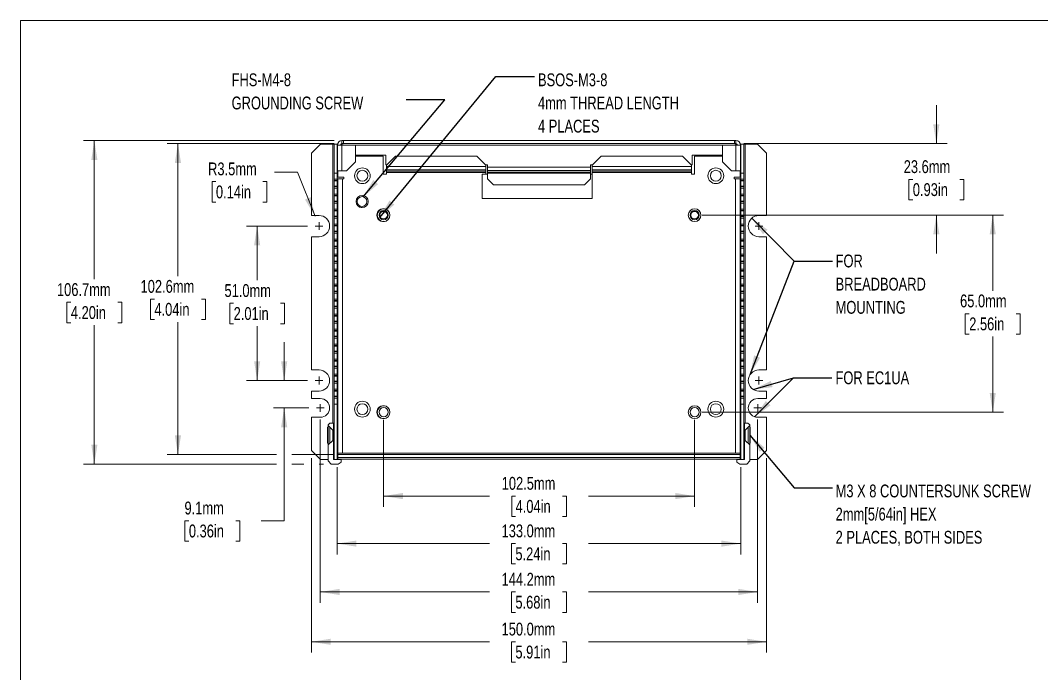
# Model space of a CAD drawing. Header units: millimetres. Extents: x 2 to 278, y 1 to 215.
# Drawn here: x 1.6 to 169.9, y 106.9 to 214.6 of the extents above; entities that cross this region are included whole.
import ezdxf

# ---------------------------------------------------------------- set-up
doc = ezdxf.new("R2010")
doc.units = ezdxf.units.MM
doc.styles.add('SLDTEXTSTYLE0', font='TXT', dxfattribs={"width": 0.75})
doc.dimstyles.new('SLDDIMSTYLE0', dxfattribs={"dimtxt": 2.116667, "dimasz": 3.175, "dimexe": 0, "dimexo": 0.0625, "dimgap": 0.529167, "dimtad": 0, "dimtih": 1, "dimtoh": 1, "dimdec": 1, "dimlfac": 2, "dimrnd": 1e-09, "dimzin": 12, "dimdsep": 46, "dimtxsty": 'SLDTEXTSTYLE0', "dimsah": 1, "dimcen": 0.09, "dimadec": 0, "dimazin": 3, "dimtfac": 1, "dimtdec": 1, "dimtofl": 0, "dimtmove": 0, "dimatfit": 3, "dimfxl": 1, "dimfrac": 2, "dimtolj": 1, "dimtzin": 12, "dimarcsym": 0})
doc.dimstyles.new('SLDDIMSTYLE1', dxfattribs={"dimtxt": 2.116667, "dimasz": 3.175, "dimexe": 0, "dimexo": 0.0625, "dimgap": 0.529167, "dimtad": 0, "dimtih": 1, "dimtoh": 1, "dimdec": 1, "dimlfac": 2, "dimrnd": 1e-09, "dimzin": 4, "dimdsep": 46, "dimtxsty": 'SLDTEXTSTYLE0', "dimsah": 1, "dimcen": 0.09, "dimadec": 0, "dimazin": 1, "dimtfac": 1, "dimtdec": 1, "dimtofl": 0, "dimtmove": 0, "dimatfit": 3, "dimfxl": 1, "dimfrac": 2, "dimtolj": 1, "dimtzin": 12, "dimarcsym": 0})
doc.dimstyles.new('SLDDIMSTYLE3', dxfattribs={"dimtxt": 2.116667, "dimasz": 3.175, "dimexe": 0, "dimexo": 0.0625, "dimgap": 0.529167, "dimtad": 0, "dimtih": 1, "dimtoh": 1, "dimdec": 1, "dimlfac": 2, "dimrnd": 1e-09, "dimzin": 12, "dimdsep": 46, "dimtxsty": 'SLDTEXTSTYLE0', "dimsah": 1, "dimcen": 0.09, "dimadec": 0, "dimazin": 3, "dimtfac": 1, "dimtdec": 1, "dimtmove": 0, "dimatfit": 0, "dimfxl": 1, "dimfrac": 2, "dimtolj": 1, "dimtzin": 12, "dimarcsym": 0})
doc.dimstyles.new('SLDDIMSTYLE4', dxfattribs={"dimtxt": 2.116667, "dimasz": 3.175, "dimexe": 0, "dimexo": 0.0625, "dimgap": 0.529167, "dimtad": 0, "dimtih": 1, "dimtoh": 1, "dimdec": 1, "dimlfac": 2, "dimrnd": 1e-09, "dimzin": 12, "dimdsep": 46, "dimtxsty": 'SLDTEXTSTYLE0', "dimsah": 1, "dimcen": 0, "dimadec": 0, "dimazin": 3, "dimtfac": 1, "dimtdec": 1, "dimtofl": 0, "dimtmove": 0, "dimatfit": 3, "dimfxl": 1, "dimfrac": 2, "dimtolj": 1, "dimtzin": 12, "dimarcsym": 0})
doc.dimstyles.new('SLDDIMSTYLE5', dxfattribs={"dimtxt": 0.18, "dimasz": 3.175, "dimexe": 0, "dimexo": 0.0625, "dimgap": 0, "dimtad": 0, "dimtih": 1, "dimtoh": 1, "dimdec": 0, "dimrnd": 1e-09, "dimzin": 0, "dimdsep": 46, "dimtxsty": 'Standard', "dimsah": 1, "dimcen": 0.09, "dimadec": 0, "dimazin": 0, "dimtfac": 3.175, "dimtdec": 0, "dimtofl": 0, "dimtmove": 0, "dimatfit": 3, "dimfxl": 1, "dimfrac": 2, "dimtolj": 1, "dimtzin": 0, "dimarcsym": 0})

# ---------------------------------------------------------------- blocks, each defined once
blk = doc.blocks.new('_D_8')
at = {"color": 7, "linetype": 'Continuous', "lineweight": 0}
for p, q in [((61.44, 148.75), (61.44, 134.4)), ((112.69, 148.75), (112.69, 134.4)), ((61.44, 136.18), (78.91, 136.18)), ((83.19, 136.18), (82.55, 136.18)), ((82.55, 136.18), (82.55, 132.82)), ((90.95, 136.18), (91.59, 136.18)), ((91.59, 136.18), (91.59, 132.82)), ((112.69, 136.18), (95.22, 136.18)), ((82.55, 132.82), (83.19, 132.82)), ((91.59, 132.82), (90.95, 132.82))]:
    blk.add_line(p, q, dxfattribs=at)
at = {"color": 7, "linetype": 'Continuous', "lineweight": 18}
for points in [[(61.44, 136.18), (64.62, 135.67), (64.62, 136.69)], [(112.69, 136.18), (109.52, 136.69), (109.52, 135.67)]]:
    blk.add_solid(points, dxfattribs=at)
at = {"color": 7, "linetype": 'Continuous', "lineweight": 18, "char_height": 2.117, "attachment_point": 1, "style": 'SLDTEXTSTYLE0'}
for s, insert in [('102.5mm', (80.9, 139.34)), ('4.04in', (83.19, 135.54))]:
    blk.add_mtext(s, dxfattribs=dict(at, insert=insert))
blk = doc.blocks.new('_D_9')
at = {"color": 7, "linetype": 'Continuous', "lineweight": 0}
for p, q in [((113.96, 182.52), (163.61, 182.52)), ((161.84, 182.52), (161.84, 170.06)), ((157.96, 166.27), (157.31, 166.27)), ((157.31, 166.27), (157.31, 162.91)), ((165.71, 166.27), (166.36, 166.27)), ((166.36, 166.27), (166.36, 162.91)), ((157.31, 162.91), (157.96, 162.91)), ((161.84, 150.02), (161.84, 162.48)), ((166.36, 162.91), (165.71, 162.91)), ((113.96, 150.02), (163.61, 150.02))]:
    blk.add_line(p, q, dxfattribs=at)
at = {"color": 7, "linetype": 'Continuous', "lineweight": 18}
for points in [[(161.84, 182.52), (161.33, 179.34), (162.34, 179.34)], [(161.84, 150.02), (162.34, 153.19), (161.33, 153.19)]]:
    blk.add_solid(points, dxfattribs=at)
at = {"color": 7, "linetype": 'Continuous', "lineweight": 18, "char_height": 2.117, "attachment_point": 1, "style": 'SLDTEXTSTYLE0'}
for s, insert in [('65.0mm', (156.45, 169.43)), ('2.56in', (157.96, 165.64))]:
    blk.add_mtext(s, dxfattribs=dict(at, insert=insert))
blk = doc.blocks.new('_D_10')
at = {"color": 7, "linetype": 'Continuous', "lineweight": 0}
for p, q in [((152.54, 194.32), (152.54, 200.67)), ((120.79, 194.32), (154.32, 194.32)), ((148.66, 188.42), (148.02, 188.42)), ((148.02, 188.42), (148.02, 185.06)), ((156.42, 188.42), (157.07, 188.42)), ((157.07, 188.42), (157.07, 185.06)), ((148.02, 185.06), (148.66, 185.06)), ((157.07, 185.06), (156.42, 185.06)), ((113.96, 182.52), (154.32, 182.52)), ((152.54, 182.52), (152.54, 176.17))]:
    blk.add_line(p, q, dxfattribs=at)
at = {"color": 7, "linetype": 'Continuous', "lineweight": 18}
for points in [[(152.54, 194.32), (153.05, 197.49), (152.03, 197.49)], [(152.54, 182.52), (152.03, 179.34), (153.05, 179.34)]]:
    blk.add_solid(points, dxfattribs=at)
at = {"color": 7, "linetype": 'Continuous', "lineweight": 18, "char_height": 2.117, "attachment_point": 1, "style": 'SLDTEXTSTYLE0'}
for s, insert in [('23.6mm', (147.16, 191.58)), ('0.93in', (148.66, 187.79))]:
    blk.add_mtext(s, dxfattribs=dict(at, insert=insert))
blk = doc.blocks.new('_D_11')
at = {"color": 7, "linetype": 'Continuous', "lineweight": 0}
for p, q in [((45.05, 155.24), (45.05, 161.59)), ((48.89, 155.24), (43.27, 155.24)), ((49.09, 150.72), (43.27, 150.72)), ((45.05, 132.12), (45.05, 150.72)), ((29.34, 132.12), (28.7, 132.12)), ((28.7, 132.12), (28.7, 128.75)), ((37.1, 132.12), (37.75, 132.12)), ((37.75, 132.12), (37.75, 128.75)), ((41.24, 132.12), (45.05, 132.12)), ((28.7, 128.75), (29.34, 128.75)), ((37.75, 128.75), (37.1, 128.75))]:
    blk.add_line(p, q, dxfattribs=at)
at = {"color": 7, "linetype": 'Continuous', "lineweight": 18}
for points in [[(45.05, 155.24), (45.56, 158.42), (44.54, 158.42)], [(45.05, 150.72), (44.54, 147.54), (45.56, 147.54)]]:
    blk.add_solid(points, dxfattribs=at)
at = {"color": 7, "linetype": 'Continuous', "lineweight": 18, "char_height": 2.117, "attachment_point": 1, "style": 'SLDTEXTSTYLE0'}
for s, insert in [('9.1mm', (28.62, 135.27)), ('0.36in', (29.34, 131.48))]:
    blk.add_mtext(s, dxfattribs=dict(at, insert=insert))
blk = doc.blocks.new('_D_12')
at = {"color": 7, "linetype": 'Continuous', "lineweight": 0}
for p, q in [((49.54, 142.45), (49.54, 110.37)), ((124.54, 142.45), (124.54, 110.37)), ((49.54, 112.14), (78.89, 112.14)), ((83.16, 112.14), (82.52, 112.14)), ((82.52, 112.14), (82.52, 108.78)), ((90.92, 112.14), (91.57, 112.14)), ((91.57, 112.14), (91.57, 108.78)), ((124.54, 112.14), (95.2, 112.14)), ((82.52, 108.78), (83.16, 108.78)), ((91.57, 108.78), (90.92, 108.78))]:
    blk.add_line(p, q, dxfattribs=at)
at = {"color": 7, "linetype": 'Continuous', "lineweight": 18}
for points in [[(49.54, 112.14), (52.72, 111.64), (52.72, 112.65)], [(124.54, 112.14), (121.37, 112.65), (121.37, 111.64)]]:
    blk.add_solid(points, dxfattribs=at)
at = {"color": 7, "linetype": 'Continuous', "lineweight": 18, "char_height": 2.117, "attachment_point": 1, "style": 'SLDTEXTSTYLE0'}
for s, insert in [('150.0mm', (80.88, 115.3)), ('5.91in', (83.16, 111.51))]:
    blk.add_mtext(s, dxfattribs=dict(at, insert=insert))
blk = doc.blocks.new('_D_13')
at = {"color": 7, "linetype": 'Continuous', "lineweight": 0}
for p, q in [((53.3, 194.82), (11.99, 194.82)), ((13.76, 194.82), (13.76, 171.94)), ((9.89, 168.14), (9.24, 168.14)), ((9.24, 168.14), (9.24, 164.78)), ((17.64, 168.14), (18.29, 168.14)), ((18.29, 168.14), (18.29, 164.78)), ((9.24, 164.78), (9.89, 164.78)), ((13.76, 141.47), (13.76, 164.35)), ((18.29, 164.78), (17.64, 164.78)), ((43.78, 141.47), (11.99, 141.47)), ((48.27, 141.47), (46.32, 141.47)), ((51.52, 141.47), (50.81, 141.47))]:
    blk.add_line(p, q, dxfattribs=at)
at = {"color": 7, "linetype": 'Continuous', "lineweight": 18}
for points in [[(13.76, 194.82), (13.26, 191.64), (14.27, 191.64)], [(13.76, 141.47), (14.27, 144.64), (13.26, 144.64)]]:
    blk.add_solid(points, dxfattribs=at)
at = {"color": 7, "linetype": 'Continuous', "lineweight": 18, "char_height": 2.117, "attachment_point": 1, "style": 'SLDTEXTSTYLE0'}
for s, insert in [('106.7mm', (7.6, 171.3)), ('4.20in', (9.89, 167.51))]:
    blk.add_mtext(s, dxfattribs=dict(at, insert=insert))
blk = doc.blocks.new('_D_14')
at = {"color": 7, "linetype": 'Continuous', "lineweight": 0}
for p, q in [((53.3, 194.32), (25.76, 194.32)), ((27.54, 194.32), (27.54, 172.46)), ((23.66, 168.67), (23.02, 168.67)), ((23.02, 168.67), (23.02, 165.31)), ((31.42, 168.67), (32.07, 168.67)), ((32.07, 168.67), (32.07, 165.31)), ((23.02, 165.31), (23.66, 165.31)), ((32.07, 165.31), (31.42, 165.31)), ((27.54, 143.02), (27.54, 164.88)), ((43.78, 143.02), (25.76, 143.02)), ((53.37, 143.02), (46.32, 143.02))]:
    blk.add_line(p, q, dxfattribs=at)
at = {"color": 7, "linetype": 'Continuous', "lineweight": 18}
for points in [[(27.54, 194.32), (27.03, 191.14), (28.05, 191.14)], [(27.54, 143.02), (28.05, 146.19), (27.03, 146.19)]]:
    blk.add_solid(points, dxfattribs=at)
at = {"color": 7, "linetype": 'Continuous', "lineweight": 18, "char_height": 2.117, "attachment_point": 1, "style": 'SLDTEXTSTYLE0'}
for s, insert in [('102.6mm', (21.38, 171.83)), ('4.04in', (23.66, 168.04))]:
    blk.add_mtext(s, dxfattribs=dict(at, insert=insert))
blk = doc.blocks.new('_D_15')
at = {"color": 7, "linetype": 'Continuous', "lineweight": 0}
for p, q in [((47.24, 189.62), (43.43, 189.62)), ((50.14, 182.34), (47.24, 189.62)), ((33.8, 188.05), (33.16, 188.05)), ((33.16, 188.05), (33.16, 184.69)), ((41.56, 188.05), (42.2, 188.05)), ((42.2, 188.05), (42.2, 184.69)), ((33.16, 184.69), (33.8, 184.69)), ((42.2, 184.69), (41.56, 184.69))]:
    blk.add_line(p, q, dxfattribs=at)
at = {"color": 7, "linetype": 'Continuous', "lineweight": 18}
blk.add_solid([(50.14, 182.34), (49.44, 185.48), (48.49, 185.1)], dxfattribs=at)
at = {"color": 7, "linetype": 'Continuous', "lineweight": 18, "char_height": 2.117, "attachment_point": 1, "style": 'SLDTEXTSTYLE0'}
for s, insert in [('R3.5mm', (32.51, 191.21)), ('0.14in', (33.8, 187.41))]:
    blk.add_mtext(s, dxfattribs=dict(at, insert=insert))
blk = doc.blocks.new('_D_16')
at = {"color": 7, "linetype": 'Continuous', "lineweight": 0}
for p, q in [((48.89, 180.72), (38.82, 180.72)), ((40.6, 180.72), (40.6, 171.77)), ((36.72, 167.98), (36.07, 167.98)), ((36.07, 167.98), (36.07, 164.62)), ((44.47, 167.98), (45.12, 167.98)), ((45.12, 167.98), (45.12, 164.62)), ((36.07, 164.62), (36.72, 164.62)), ((40.6, 155.24), (40.6, 164.19)), ((45.12, 164.62), (44.47, 164.62)), ((48.89, 155.24), (38.82, 155.24))]:
    blk.add_line(p, q, dxfattribs=at)
at = {"color": 7, "linetype": 'Continuous', "lineweight": 18}
for points in [[(40.6, 180.72), (40.09, 177.54), (41.1, 177.54)], [(40.6, 155.24), (41.1, 158.42), (40.09, 158.42)]]:
    blk.add_solid(points, dxfattribs=at)
at = {"color": 7, "linetype": 'Continuous', "lineweight": 18, "char_height": 2.117, "attachment_point": 1, "style": 'SLDTEXTSTYLE0'}
for s, insert in [('51.0mm', (35.21, 171.14)), ('2.01in', (36.72, 167.35))]:
    blk.add_mtext(s, dxfattribs=dict(at, insert=insert))
blk = doc.blocks.new('_D_17')
at = {"color": 7, "linetype": 'Continuous', "lineweight": 0}
for p, q in [((50.99, 148.81), (50.99, 118.59)), ((123.09, 148.81), (123.09, 118.59)), ((50.99, 120.36), (78.89, 120.36)), ((83.16, 120.36), (82.52, 120.36)), ((82.52, 120.36), (82.52, 117)), ((90.92, 120.36), (91.57, 120.36)), ((91.57, 120.36), (91.57, 117)), ((123.09, 120.36), (95.2, 120.36)), ((82.52, 117), (83.16, 117)), ((91.57, 117), (90.92, 117))]:
    blk.add_line(p, q, dxfattribs=at)
at = {"color": 7, "linetype": 'Continuous', "lineweight": 18}
for points in [[(50.99, 120.36), (54.17, 119.86), (54.17, 120.87)], [(123.09, 120.36), (119.92, 120.87), (119.92, 119.86)]]:
    blk.add_solid(points, dxfattribs=at)
at = {"color": 7, "linetype": 'Continuous', "lineweight": 18, "char_height": 2.117, "attachment_point": 1, "style": 'SLDTEXTSTYLE0'}
for s, insert in [('144.2mm', (80.88, 123.52)), ('5.68in', (83.16, 119.73))]:
    blk.add_mtext(s, dxfattribs=dict(at, insert=insert))
blk = doc.blocks.new('_D_18')
at = {"color": 7, "linetype": 'Continuous', "lineweight": 0}
for p, q in [((53.79, 140.95), (53.79, 126.56)), ((120.29, 140.95), (120.29, 126.56)), ((53.79, 128.34), (78.89, 128.34)), ((83.16, 128.34), (82.52, 128.34)), ((82.52, 128.34), (82.52, 124.98)), ((90.92, 128.34), (91.57, 128.34)), ((91.57, 128.34), (91.57, 124.98)), ((120.29, 128.34), (95.2, 128.34)), ((82.52, 124.98), (83.16, 124.98)), ((91.57, 124.98), (90.92, 124.98))]:
    blk.add_line(p, q, dxfattribs=at)
at = {"color": 7, "linetype": 'Continuous', "lineweight": 18}
for points in [[(53.79, 128.34), (56.97, 127.83), (56.97, 128.85)], [(120.29, 128.34), (117.12, 128.85), (117.12, 127.83)]]:
    blk.add_solid(points, dxfattribs=at)
at = {"color": 7, "linetype": 'Continuous', "lineweight": 18, "char_height": 2.117, "attachment_point": 1, "style": 'SLDTEXTSTYLE0'}
for s, insert in [('133.0mm', (80.88, 131.5)), ('5.24in', (83.16, 127.71))]:
    blk.add_mtext(s, dxfattribs=dict(at, insert=insert))
blk = doc.blocks.new('SW_NOTE_0_3')
at = {"color": 0, "linetype": 'Continuous', "lineweight": 0, "char_height": 2.117, "attachment_point": 1, "style": 'SLDTEXTSTYLE0'}
for s, insert in [('FOR', (0.5, 1.08)), ('BREADBOARD', (0.5, -2.74)), ('MOUNTING', (0.5, -6.57))]:
    blk.add_mtext(s, dxfattribs=dict(at, insert=insert))
blk = doc.blocks.new('SW_NOTE_0_4')
at = {"color": 0, "linetype": 'Continuous', "lineweight": 0, "char_height": 2.1167, "attachment_point": 1, "style": 'SLDTEXTSTYLE0'}
for s, insert in [('M3 X 8 COUNTERSUNK SCREW', (0.5, 0.54)), ('2mm[5/64in] HEX', (0.5, -3.28)), ('2 PLACES, BOTH SIDES', (0.5, -7.1))]:
    blk.add_mtext(s, dxfattribs=dict(at, insert=insert))
blk = doc.blocks.new('SW_NOTE_0_5')
at = {"color": 0, "linetype": 'Continuous', "lineweight": 0, "attachment_point": 1, "style": 'SLDTEXTSTYLE0'}
for s, insert, char_height in [('FHS-M4-8', (-28.77, 4.36), 2.117), ('GROUNDING SCREW', (-28.77, 0.53), 2.1167)]:
    blk.add_mtext(s, dxfattribs=dict(at, insert=insert, char_height=char_height))
blk = doc.blocks.new('SW_NOTE_0_6')
at = {"color": 0, "linetype": 'Continuous', "lineweight": 0, "attachment_point": 1, "style": 'SLDTEXTSTYLE0'}
for s, insert, char_height in [('BSOS-M3-8', (0.6, 0.53), 2.117), ('4mm THREAD LENGTH', (0.6, -3.29), 2.1167), ('4 PLACES', (0.6, -7.11), 2.117)]:
    blk.add_mtext(s, dxfattribs=dict(at, insert=insert, char_height=char_height))
blk = doc.blocks.new('SW_CENTERMARKSYMBOL_0')
at = {"color": 0, "linetype": 'Continuous', "lineweight": 18}
for q in [(-0.635, 0), (0, 0.635), (0, -0.635), (0.635, 0)]:
    blk.add_line((0, 0), q, dxfattribs=at)
blk = doc.blocks.new('SW_CENTERMARKSYMBOL_1')
at = {"color": 0, "linetype": 'Continuous', "lineweight": 18}
for q in [(-0.635, 0), (0, 0.635), (0, -0.635), (0.635, 0)]:
    blk.add_line((0, 0), q, dxfattribs=at)
blk = doc.blocks.new('SW_CENTERMARKSYMBOL_2')
at = {"color": 0, "linetype": 'Continuous', "lineweight": 18}
for q in [(-0.635, 0), (0, 0.635), (0, -0.635), (0.635, 0)]:
    blk.add_line((0, 0), q, dxfattribs=at)
blk = doc.blocks.new('SW_CENTERMARKSYMBOL_3')
at = {"color": 0, "linetype": 'Continuous', "lineweight": 18}
for q in [(-0.635, 0), (0, 0.635), (0, -0.635), (0.635, 0)]:
    blk.add_line((0, 0), q, dxfattribs=at)
blk = doc.blocks.new('SW_CENTERMARKSYMBOL_4')
at = {"color": 0, "linetype": 'Continuous', "lineweight": 18}
for q in [(-0.635, 0), (0, 0.635), (0, -0.635), (0.635, 0)]:
    blk.add_line((0, 0), q, dxfattribs=at)
blk = doc.blocks.new('SW_CENTERMARKSYMBOL_5')
at = {"color": 0, "linetype": 'Continuous', "lineweight": 18}
for q in [(-0.635, 0), (0, 0.635), (0, -0.635), (0.635, 0)]:
    blk.add_line((0, 0), q, dxfattribs=at)

msp = doc.modelspace()

# ---------------------------------------------------------------- linework, layer by layer
at = {"color": 7, "linetype": 'Continuous', "lineweight": 18}
for p, q in [((1.579, 214.645), (277.989, 214.645)), ((1.579, 214.645), (1.579, 0.903)), ((51.043, 194.22), (49.543, 192.72)), ((51.043, 194.22), (53.043, 194.22)), ((53.293, 194.22), (53.043, 194.22)), ((53.793, 194.22), (53.293, 194.22)), ((53.293, 188.156), (53.293, 194.22)), ((53.793, 188.156), (53.793, 194.22)), ((53.818, 194.07), (53.818, 189.82)), ((54.318, 194.07), (53.818, 194.07)), ((54.568, 194.07), (54.318, 194.07)), ((54.568, 194.82), (119.518, 194.82)), ((54.568, 194.32), (54.568, 194.82)), ((54.568, 194.32), (119.518, 194.32)), ((54.568, 194.07), (54.568, 189.82)), ((54.568, 194.07), (56.818, 194.07)), ((54.818, 194.32), (54.818, 194.82)), ((56.818, 194.07), (56.818, 191.32)), ((56.818, 194.07), (117.268, 194.07)), ((117.268, 194.07), (119.518, 194.07)), ((117.268, 191.32), (117.268, 194.07)), ((119.268, 194.32), (119.268, 194.82)), ((119.518, 194.32), (119.518, 194.82)), ((119.768, 194.07), (119.518, 194.07)), ((119.518, 189.82), (119.518, 194.07)), ((120.268, 194.07), (119.768, 194.07)), ((120.268, 189.82), (120.268, 194.07)), ((120.293, 188.156), (120.293, 194.22)), ((120.793, 194.22), (120.293, 194.22)), ((120.793, 188.156), (120.793, 194.22)), ((121.043, 194.22), (120.793, 194.22)), ((121.043, 194.22), (123.043, 194.22)), ((124.543, 192.72), (123.043, 194.22)), ((49.543, 182.47), (49.543, 192.72)), ((61.818, 192.42), (56.818, 192.42)), ((61.393, 192.27), (56.818, 192.27)), ((61.393, 192.27), (61.393, 189.27)), ((61.818, 190.82), (61.818, 192.42)), ((63.393, 192.27), (61.893, 190.77)), ((76.793, 192.27), (63.393, 192.27)), ((78.293, 190.77), (76.793, 192.27)), ((97.293, 192.27), (95.793, 190.77)), ((110.693, 192.27), (97.293, 192.27)), ((112.193, 190.77), (110.693, 192.27)), ((117.268, 192.42), (112.268, 192.42)), ((112.268, 192.42), (112.268, 190.82)), ((112.693, 189.27), (112.693, 192.27)), ((117.268, 192.27), (112.693, 192.27)), ((124.543, 192.72), (124.543, 182.47)), ((56.818, 191.32), (55.318, 189.82)), ((61.943, 190.82), (61.818, 190.82)), ((61.893, 190.538), (61.893, 190.77)), ((61.893, 190.538), (78.293, 190.538)), ((61.893, 190.538), (61.893, 190.007)), ((78.543, 190.82), (78.243, 190.82)), ((78.293, 190.77), (78.293, 190.538)), ((78.293, 190.007), (78.293, 190.538)), ((78.543, 190.423), (78.543, 190.82)), ((78.543, 190.247), (78.543, 190.423)), ((78.543, 190.423), (95.543, 190.423)), ((78.543, 189.99), (78.543, 190.247)), ((95.843, 190.82), (95.543, 190.82)), ((95.543, 190.82), (95.543, 190.423)), ((95.543, 190.423), (95.543, 190.247)), ((95.543, 190.247), (95.543, 189.99)), ((95.793, 190.538), (95.793, 190.77)), ((95.793, 190.538), (112.193, 190.538)), ((95.793, 190.538), (95.793, 190.007)), ((112.268, 190.82), (112.143, 190.82)), ((112.193, 190.77), (112.193, 190.538)), ((112.193, 190.007), (112.193, 190.538)), ((118.768, 189.82), (117.268, 191.32)), ((53.793, 189.47), (53.293, 189.47)), ((53.818, 189.82), (54.568, 189.82)), ((53.893, 189.82), (53.893, 188.77)), ((53.893, 188.77), (54.893, 188.77)), ((54.393, 188.52), (53.893, 188.52)), ((53.893, 188.52), (53.893, 143.27)), ((54.643, 188.52), (54.393, 188.52)), ((55.318, 189.82), (54.568, 189.82)), ((54.643, 188.52), (54.893, 188.52)), ((54.643, 143.27), (54.643, 188.52)), ((54.893, 188.52), (54.893, 188.77)), ((61.393, 189.27), (61.893, 189.27)), ((61.893, 190.007), (78.293, 190.007)), ((61.893, 189.75), (61.893, 190.007)), ((61.893, 189.75), (78.293, 189.75)), ((61.893, 189.75), (61.893, 189.574)), ((61.893, 189.27), (61.893, 189.574)), ((61.893, 189.574), (78.293, 189.574)), ((78.293, 189.27), (77.693, 189.27)), ((77.693, 189.27), (77.693, 185.27)), ((78.293, 190.007), (78.293, 189.75)), ((78.293, 189.574), (78.293, 189.75)), ((78.293, 189.574), (78.293, 189.27)), ((78.543, 189.27), (78.293, 189.27)), ((78.543, 189.636), (78.543, 189.99)), ((78.543, 189.893), (95.543, 189.893)), ((78.543, 189.636), (95.543, 189.636)), ((78.543, 189.459), (78.543, 189.636)), ((78.543, 189.459), (95.543, 189.459)), ((78.543, 188.505), (78.543, 189.459)), ((79.543, 187.505), (78.543, 188.505)), ((95.543, 188.505), (94.543, 187.505)), ((95.543, 189.99), (95.543, 189.636)), ((95.543, 189.636), (95.543, 189.459)), ((95.543, 189.459), (95.543, 188.505)), ((95.793, 189.27), (95.543, 189.27)), ((95.793, 190.007), (112.193, 190.007)), ((95.793, 189.75), (95.793, 190.007)), ((95.793, 189.75), (112.193, 189.75)), ((95.793, 189.75), (95.793, 189.574)), ((95.793, 185.27), (95.793, 189.574)), ((95.793, 189.574), (112.193, 189.574)), ((112.193, 190.007), (112.193, 189.75)), ((112.193, 189.574), (112.193, 189.75)), ((112.193, 189.574), (112.193, 189.27)), ((112.193, 189.27), (112.693, 189.27)), ((119.518, 189.82), (118.768, 189.82)), ((119.193, 188.77), (120.193, 188.77)), ((119.193, 188.77), (119.193, 188.52)), ((119.193, 188.52), (119.443, 188.52)), ((119.693, 188.52), (119.443, 188.52)), ((119.443, 188.52), (119.443, 143.27)), ((119.518, 189.82), (120.268, 189.82)), ((119.693, 188.52), (120.193, 188.52)), ((120.193, 189.82), (120.193, 188.77)), ((120.193, 188.52), (120.193, 143.27)), ((120.793, 189.47), (120.293, 189.47)), ((53.293, 188.47), (53.793, 188.47)), ((53.793, 188.232), (53.293, 188.232)), ((53.293, 188.156), (53.293, 187.308)), ((53.793, 188.156), (53.293, 188.156)), ((53.293, 185.682), (53.293, 187.308)), ((53.293, 187.308), (53.793, 187.308)), ((53.293, 187.232), (53.793, 187.232)), ((53.793, 186.995), (53.293, 186.995)), ((53.793, 187.308), (53.793, 188.156)), ((53.793, 185.682), (53.793, 187.308)), ((94.543, 187.505), (79.543, 187.505)), ((120.293, 188.47), (120.793, 188.47)), ((120.793, 188.232), (120.293, 188.232)), ((120.293, 187.308), (120.293, 188.156)), ((120.793, 188.156), (120.293, 188.156)), ((120.293, 185.682), (120.293, 187.308)), ((120.293, 187.308), (120.793, 187.308)), ((120.293, 187.232), (120.793, 187.232)), ((120.793, 186.995), (120.293, 186.995)), ((120.793, 187.308), (120.793, 188.156)), ((120.793, 185.682), (120.793, 187.308)), ((53.293, 185.995), (53.793, 185.995)), ((53.793, 185.758), (53.293, 185.758)), ((53.293, 185.682), (53.293, 184.834)), ((53.793, 185.682), (53.293, 185.682)), ((53.793, 184.834), (53.793, 185.682)), ((77.693, 185.27), (95.793, 185.27)), ((120.293, 185.995), (120.793, 185.995)), ((120.793, 185.758), (120.293, 185.758)), ((120.293, 184.834), (120.293, 185.682)), ((120.793, 185.682), (120.293, 185.682)), ((120.793, 184.834), (120.793, 185.682)), ((53.293, 183.207), (53.293, 184.834)), ((53.293, 184.834), (53.793, 184.834)), ((53.293, 184.758), (53.793, 184.758)), ((53.793, 184.52), (53.293, 184.52)), ((53.293, 183.52), (53.793, 183.52)), ((53.793, 183.207), (53.793, 184.834)), ((120.293, 183.207), (120.293, 184.834)), ((120.293, 184.834), (120.793, 184.834)), ((120.293, 184.758), (120.793, 184.758)), ((120.793, 184.52), (120.293, 184.52)), ((120.293, 183.52), (120.793, 183.52)), ((120.793, 183.207), (120.793, 184.834)), ((50.793, 182.47), (49.543, 182.47)), ((53.793, 183.283), (53.293, 183.283)), ((53.293, 183.207), (53.293, 182.359)), ((53.793, 183.207), (53.293, 183.207)), ((53.293, 180.732), (53.293, 182.359)), ((53.293, 182.359), (53.793, 182.359)), ((53.293, 182.283), (53.793, 182.283)), ((53.793, 182.045), (53.293, 182.045)), ((53.793, 182.359), (53.793, 183.207)), ((53.793, 180.732), (53.793, 182.359)), ((120.793, 183.283), (120.293, 183.283)), ((120.293, 182.359), (120.293, 183.207)), ((120.793, 183.207), (120.293, 183.207)), ((120.293, 180.732), (120.293, 182.359)), ((120.293, 182.359), (120.793, 182.359)), ((120.293, 182.283), (120.793, 182.283)), ((120.793, 182.045), (120.293, 182.045)), ((120.793, 182.359), (120.793, 183.207)), ((120.793, 180.732), (120.793, 182.359)), ((123.293, 182.47), (124.543, 182.47)), ((53.293, 181.045), (53.793, 181.045)), ((53.793, 180.808), (53.293, 180.808)), ((53.293, 180.732), (53.293, 179.884)), ((53.793, 180.732), (53.293, 180.732)), ((53.793, 179.884), (53.793, 180.732)), ((120.293, 181.045), (120.793, 181.045)), ((120.793, 180.808), (120.293, 180.808)), ((120.293, 179.884), (120.293, 180.732)), ((120.793, 180.732), (120.293, 180.732)), ((120.793, 179.884), (120.793, 180.732)), ((49.543, 156.995), (49.543, 178.97)), ((49.543, 178.97), (50.793, 178.97)), ((53.293, 178.257), (53.293, 179.884)), ((53.293, 179.884), (53.793, 179.884)), ((53.293, 179.808), (53.793, 179.808)), ((53.793, 179.57), (53.293, 179.57)), ((53.293, 178.57), (53.793, 178.57)), ((53.793, 178.257), (53.793, 179.884)), ((120.293, 178.257), (120.293, 179.884)), ((120.293, 179.884), (120.793, 179.884)), ((120.293, 179.808), (120.793, 179.808)), ((120.793, 179.57), (120.293, 179.57)), ((120.293, 178.57), (120.793, 178.57)), ((120.793, 178.257), (120.793, 179.884)), ((124.543, 178.97), (123.293, 178.97)), ((124.543, 178.97), (124.543, 156.995)), ((53.793, 178.333), (53.293, 178.333)), ((53.293, 178.257), (53.293, 177.409)), ((53.793, 178.257), (53.293, 178.257)), ((53.293, 175.782), (53.293, 177.409)), ((53.293, 177.409), (53.793, 177.409)), ((53.293, 177.333), (53.793, 177.333)), ((53.793, 177.096), (53.293, 177.096)), ((53.793, 177.409), (53.793, 178.257)), ((53.793, 175.782), (53.793, 177.409)), ((120.793, 178.333), (120.293, 178.333)), ((120.293, 177.409), (120.293, 178.257)), ((120.793, 178.257), (120.293, 178.257)), ((120.293, 175.782), (120.293, 177.409)), ((120.293, 177.409), (120.793, 177.409)), ((120.293, 177.333), (120.793, 177.333)), ((120.793, 177.096), (120.293, 177.096)), ((120.793, 177.409), (120.793, 178.257)), ((120.793, 175.782), (120.793, 177.409)), ((53.293, 176.096), (53.793, 176.096)), ((53.793, 175.858), (53.293, 175.858)), ((53.293, 175.782), (53.293, 174.934)), ((53.793, 175.782), (53.293, 175.782)), ((53.793, 174.934), (53.793, 175.782)), ((120.293, 176.096), (120.793, 176.096)), ((120.793, 175.858), (120.293, 175.858)), ((120.293, 174.934), (120.293, 175.782)), ((120.793, 175.782), (120.293, 175.782)), ((120.793, 174.934), (120.793, 175.782)), ((53.293, 173.307), (53.293, 174.934)), ((53.293, 174.934), (53.793, 174.934)), ((53.293, 174.858), (53.793, 174.858)), ((53.793, 174.621), (53.293, 174.621)), ((53.293, 173.621), (53.793, 173.621)), ((53.793, 173.383), (53.293, 173.383)), ((53.793, 173.307), (53.793, 174.934)), ((120.293, 173.307), (120.293, 174.934)), ((120.293, 174.934), (120.793, 174.934)), ((120.293, 174.858), (120.793, 174.858)), ((120.793, 174.621), (120.293, 174.621)), ((120.293, 173.621), (120.793, 173.621)), ((120.793, 173.383), (120.293, 173.383)), ((120.793, 173.307), (120.793, 174.934)), ((53.293, 173.307), (53.293, 172.459)), ((53.793, 173.307), (53.293, 173.307)), ((53.293, 170.832), (53.293, 172.459)), ((53.293, 172.459), (53.793, 172.459)), ((53.293, 172.383), (53.793, 172.383)), ((53.793, 172.146), (53.293, 172.146)), ((53.793, 172.459), (53.793, 173.307)), ((53.793, 170.832), (53.793, 172.459)), ((120.293, 172.459), (120.293, 173.307)), ((120.793, 173.307), (120.293, 173.307)), ((120.293, 170.832), (120.293, 172.459)), ((120.293, 172.459), (120.793, 172.459)), ((120.293, 172.383), (120.793, 172.383)), ((120.793, 172.146), (120.293, 172.146)), ((120.793, 172.459), (120.793, 173.307)), ((120.793, 170.832), (120.793, 172.459)), ((53.293, 171.146), (53.793, 171.146)), ((53.793, 170.908), (53.293, 170.908)), ((53.293, 170.832), (53.293, 169.984)), ((53.793, 170.832), (53.293, 170.832)), ((53.793, 169.984), (53.793, 170.832)), ((120.293, 171.146), (120.793, 171.146)), ((120.793, 170.908), (120.293, 170.908)), ((120.293, 169.984), (120.293, 170.832)), ((120.793, 170.832), (120.293, 170.832)), ((120.793, 169.984), (120.793, 170.832)), ((53.293, 168.357), (53.293, 169.984)), ((53.293, 169.984), (53.793, 169.984)), ((53.293, 169.908), (53.793, 169.908)), ((53.793, 169.671), (53.293, 169.671)), ((53.293, 168.671), (53.793, 168.671)), ((53.793, 168.433), (53.293, 168.433)), ((53.293, 168.357), (53.293, 167.509)), ((53.793, 168.357), (53.293, 168.357)), ((53.793, 168.357), (53.793, 169.984)), ((53.793, 167.509), (53.793, 168.357)), ((120.293, 168.357), (120.293, 169.984)), ((120.293, 169.984), (120.793, 169.984)), ((120.293, 169.908), (120.793, 169.908)), ((120.793, 169.671), (120.293, 169.671)), ((120.293, 168.671), (120.793, 168.671)), ((120.793, 168.433), (120.293, 168.433)), ((120.293, 167.509), (120.293, 168.357)), ((120.793, 168.357), (120.293, 168.357)), ((120.793, 168.357), (120.793, 169.984)), ((120.793, 167.509), (120.793, 168.357)), ((53.293, 165.883), (53.293, 167.509)), ((53.293, 167.509), (53.793, 167.509)), ((53.293, 167.433), (53.793, 167.433)), ((53.793, 167.196), (53.293, 167.196)), ((53.793, 165.883), (53.793, 167.509)), ((120.293, 165.883), (120.293, 167.509)), ((120.293, 167.509), (120.793, 167.509)), ((120.293, 167.433), (120.793, 167.433)), ((120.793, 167.196), (120.293, 167.196)), ((120.793, 165.883), (120.793, 167.509)), ((53.293, 166.196), (53.793, 166.196)), ((53.793, 165.959), (53.293, 165.959)), ((53.293, 165.883), (53.293, 165.035)), ((53.793, 165.883), (53.293, 165.883)), ((53.293, 163.408), (53.293, 165.035)), ((53.293, 165.035), (53.793, 165.035)), ((53.293, 164.959), (53.793, 164.959)), ((53.793, 165.035), (53.793, 165.883)), ((53.793, 163.408), (53.793, 165.035)), ((120.293, 166.196), (120.793, 166.196)), ((120.793, 165.959), (120.293, 165.959)), ((120.293, 165.035), (120.293, 165.883)), ((120.793, 165.883), (120.293, 165.883)), ((120.293, 163.408), (120.293, 165.035)), ((120.293, 165.035), (120.793, 165.035)), ((120.293, 164.959), (120.793, 164.959)), ((120.793, 165.035), (120.793, 165.883)), ((120.793, 163.408), (120.793, 165.035)), ((53.793, 164.721), (53.293, 164.721)), ((53.293, 163.721), (53.793, 163.721)), ((53.793, 163.484), (53.293, 163.484)), ((53.293, 163.408), (53.293, 162.56)), ((53.793, 163.408), (53.293, 163.408)), ((53.793, 162.56), (53.793, 163.408)), ((120.793, 164.721), (120.293, 164.721)), ((120.293, 163.721), (120.793, 163.721)), ((120.793, 163.484), (120.293, 163.484)), ((120.293, 162.56), (120.293, 163.408)), ((120.793, 163.408), (120.293, 163.408)), ((120.793, 162.56), (120.793, 163.408)), ((53.293, 160.933), (53.293, 162.56)), ((53.293, 162.56), (53.793, 162.56)), ((53.293, 162.484), (53.793, 162.484)), ((53.793, 162.246), (53.293, 162.246)), ((53.793, 160.933), (53.793, 162.56)), ((120.293, 160.933), (120.293, 162.56)), ((120.293, 162.56), (120.793, 162.56)), ((120.293, 162.484), (120.793, 162.484)), ((120.793, 162.246), (120.293, 162.246)), ((120.793, 160.933), (120.793, 162.56)), ((53.293, 161.246), (53.793, 161.246)), ((53.793, 161.009), (53.293, 161.009)), ((53.293, 160.933), (53.293, 160.085)), ((53.793, 160.933), (53.293, 160.933)), ((53.293, 158.458), (53.293, 160.085)), ((53.293, 160.085), (53.793, 160.085)), ((53.293, 160.009), (53.793, 160.009)), ((53.793, 160.085), (53.793, 160.933)), ((53.793, 158.458), (53.793, 160.085)), ((120.293, 161.246), (120.793, 161.246)), ((120.793, 161.009), (120.293, 161.009)), ((120.293, 160.085), (120.293, 160.933)), ((120.793, 160.933), (120.293, 160.933)), ((120.293, 158.458), (120.293, 160.085)), ((120.293, 160.085), (120.793, 160.085)), ((120.293, 160.009), (120.793, 160.009)), ((120.793, 160.085), (120.793, 160.933)), ((120.793, 158.458), (120.793, 160.085)), ((53.793, 159.771), (53.293, 159.771)), ((53.293, 158.771), (53.793, 158.771)), ((53.793, 158.534), (53.293, 158.534)), ((53.293, 158.458), (53.293, 157.61)), ((53.793, 158.458), (53.293, 158.458)), ((53.793, 157.61), (53.793, 158.458)), ((120.793, 159.771), (120.293, 159.771)), ((120.293, 158.771), (120.793, 158.771)), ((120.793, 158.534), (120.293, 158.534)), ((120.293, 157.61), (120.293, 158.458)), ((120.793, 158.458), (120.293, 158.458)), ((120.793, 157.61), (120.793, 158.458)), ((50.793, 156.995), (49.543, 156.995)), ((53.293, 155.983), (53.293, 157.61)), ((53.293, 157.61), (53.793, 157.61)), ((53.293, 157.534), (53.793, 157.534)), ((53.793, 157.297), (53.293, 157.297)), ((53.793, 155.983), (53.793, 157.61)), ((120.293, 155.983), (120.293, 157.61)), ((120.293, 157.61), (120.793, 157.61)), ((120.293, 157.534), (120.793, 157.534)), ((120.793, 157.297), (120.293, 157.297)), ((120.793, 155.983), (120.793, 157.61)), ((123.293, 156.995), (124.543, 156.995)), ((53.293, 156.297), (53.793, 156.297)), ((53.793, 156.059), (53.293, 156.059)), ((53.293, 155.983), (53.293, 155.135)), ((53.793, 155.983), (53.293, 155.983)), ((53.293, 153.508), (53.293, 155.135)), ((53.293, 155.135), (53.793, 155.135)), ((53.293, 155.059), (53.793, 155.059)), ((53.793, 155.135), (53.793, 155.983)), ((53.793, 153.508), (53.793, 155.135)), ((120.293, 156.297), (120.793, 156.297)), ((120.793, 156.059), (120.293, 156.059)), ((120.293, 155.135), (120.293, 155.983)), ((120.793, 155.983), (120.293, 155.983)), ((120.293, 153.508), (120.293, 155.135)), ((120.293, 155.135), (120.793, 155.135)), ((120.293, 155.059), (120.793, 155.059)), ((120.793, 155.135), (120.793, 155.983)), ((120.793, 153.508), (120.793, 155.135)), ((49.543, 152.27), (49.543, 153.495)), ((49.543, 153.495), (50.793, 153.495)), ((53.793, 154.822), (53.293, 154.822)), ((53.293, 153.822), (53.793, 153.822)), ((53.793, 153.584), (53.293, 153.584)), ((53.293, 153.508), (53.293, 152.66)), ((53.793, 153.508), (53.293, 153.508)), ((53.793, 152.66), (53.793, 153.508)), ((120.793, 154.822), (120.293, 154.822)), ((120.293, 153.822), (120.793, 153.822)), ((120.793, 153.584), (120.293, 153.584)), ((120.293, 152.66), (120.293, 153.508)), ((120.793, 153.508), (120.293, 153.508)), ((120.793, 152.66), (120.793, 153.508)), ((124.543, 153.495), (123.293, 153.495)), ((124.543, 153.495), (124.543, 152.27)), ((50.993, 152.27), (49.543, 152.27)), ((53.293, 142.22), (53.293, 152.66)), ((53.293, 152.66), (53.793, 152.66)), ((53.293, 152.584), (53.793, 152.584)), ((53.793, 152.347), (53.293, 152.347)), ((53.793, 142.22), (53.793, 152.66)), ((120.293, 142.22), (120.293, 152.66)), ((120.293, 152.66), (120.793, 152.66)), ((120.293, 152.584), (120.793, 152.584)), ((120.793, 152.347), (120.293, 152.347)), ((120.793, 142.22), (120.793, 152.66)), ((123.093, 152.27), (124.543, 152.27)), ((53.293, 151.347), (53.793, 151.347)), ((120.293, 151.347), (120.793, 151.347)), ((49.543, 143.72), (49.543, 149.17)), ((49.543, 149.17), (50.993, 149.17)), ((52.593, 148.22), (52.293, 147.92)), ((53.343, 148.22), (52.593, 148.22)), ((53.193, 142.22), (53.193, 148.22)), ((121.493, 148.22), (120.743, 148.22)), ((120.893, 142.22), (120.893, 148.22)), ((121.793, 147.92), (121.493, 148.22)), ((124.543, 149.17), (123.093, 149.17)), ((124.543, 149.17), (124.543, 143.72)), ((52.293, 147.557), (52.213, 147.557)), ((52.213, 144.882), (52.213, 147.557)), ((52.293, 141.97), (52.293, 147.92)), ((53.043, 147.07), (52.293, 147.82)), ((52.555, 144.882), (52.555, 147.557)), ((53.043, 145.37), (53.043, 147.07)), ((121.793, 147.82), (121.043, 147.07)), ((121.043, 147.07), (121.043, 145.37)), ((121.53, 144.882), (121.53, 147.557)), ((121.793, 147.92), (121.793, 141.97)), ((121.873, 147.557), (121.793, 147.557)), ((121.873, 147.557), (121.873, 144.882)), ((52.213, 144.882), (52.293, 144.882)), ((52.293, 144.62), (53.043, 145.37)), ((121.043, 145.37), (121.793, 144.62)), ((121.793, 144.882), (121.873, 144.882)), ((49.543, 143.72), (51.043, 142.22)), ((53.893, 143.27), (53.936, 143.27)), ((53.893, 143.27), (53.893, 143.02)), ((53.936, 143.27), (54.643, 143.27)), ((119.443, 143.27), (54.643, 143.27)), ((120.15, 143.27), (119.443, 143.27)), ((120.15, 143.27), (120.193, 143.27)), ((120.193, 143.02), (120.193, 143.27)), ((123.043, 142.22), (124.543, 143.72)), ((52.293, 142.22), (51.043, 142.22)), ((52.293, 141.97), (52.793, 141.47)), ((52.793, 141.47), (53.943, 141.47)), ((53.193, 142.22), (54.443, 142.22)), ((53.293, 142.22), (53.793, 142.22)), ((53.893, 143.02), (54.643, 143.02)), ((53.893, 143.02), (53.893, 142.52)), ((53.893, 142.52), (54.643, 142.52)), ((53.893, 142.52), (53.893, 142.27)), ((53.893, 142.27), (120.193, 142.27)), ((53.943, 141.47), (54.443, 141.759)), ((54.443, 142.22), (54.443, 141.759)), ((119.443, 143.02), (54.643, 143.02)), ((119.443, 142.52), (54.643, 142.52)), ((119.443, 143.02), (120.193, 143.02)), ((119.443, 142.52), (120.193, 142.52)), ((119.643, 141.759), (119.643, 142.22)), ((119.643, 142.22), (120.893, 142.22)), ((119.643, 141.759), (120.143, 141.47)), ((120.143, 141.47), (121.293, 141.47)), ((120.193, 143.02), (120.193, 142.52)), ((120.193, 142.52), (120.193, 142.27)), ((120.793, 142.22), (120.293, 142.22)), ((121.293, 141.47), (121.793, 141.97)), ((123.043, 142.22), (121.793, 142.22))]:
    msp.add_line(p, q, dxfattribs=at)
at = {"color": 8, "linetype": 'Continuous', "lineweight": 18}
for p, q in [((53.043, 194.22), (53.043, 148.22)), ((121.043, 148.22), (121.043, 194.22))]:
    msp.add_line(p, q, dxfattribs=at)
at = {"color": 7, "linetype": 'Continuous', "lineweight": 18}
for centre, radius in [((57.943, 189.02), 1.3), ((116.193, 189.02), 1.3), ((57.943, 189.02), 0.9), ((116.193, 189.02), 0.9), ((57.893, 184.77), 1), ((57.893, 184.77), 0.805), ((61.443, 182.52), 1.047), ((112.693, 182.52), 1.055), ((112.693, 182.52), 1.047), ((61.443, 182.52), 0.75), ((61.443, 182.52), 0.625), ((112.693, 182.52), 0.75), ((112.693, 182.52), 0.625), ((57.943, 150.52), 1.3), ((116.193, 150.52), 1.3), ((57.943, 150.52), 0.9), ((61.443, 150.02), 1.047), ((61.443, 150.02), 0.75), ((112.693, 150.02), 1.055), ((112.693, 150.02), 1.047), ((112.693, 150.02), 0.75), ((116.193, 150.52), 0.9)]:
    msp.add_circle(centre, radius, dxfattribs=at)
for centre, radius, start, end in [((54.568, 194.07), 0.75, 90, 180), ((54.568, 194.07), 0.25, 90, 180), ((119.518, 194.07), 0.75, 0, 90), ((119.518, 194.07), 0.25, 0, 90), ((57.893, 184.77), 1, 236.84238, 270), ((57.893, 184.77), 1, 270, 359.99992), ((61.393, 182.52), 1.055, 80.02672, 279.9732), ((50.793, 180.72), 1.75, 270, 90), ((123.293, 180.72), 1.75, 90, 270), ((50.793, 155.245), 1.75, 270, 90), ((123.293, 155.245), 1.75, 90, 270), ((50.993, 150.72), 1.55, 270, 90), ((123.093, 150.72), 1.55, 90, 270), ((61.393, 150.02), 1.055, 80.02834, 279.97167)]:
    msp.add_arc(centre, radius, start, end, dxfattribs=at)
for points in [[(54.818, 194.32), (54.776, 194.32), (54.735, 194.313), (54.652, 194.288), (54.609, 194.27), (54.527, 194.224), (54.485, 194.196), (54.401, 194.135), (54.36, 194.103), (54.318, 194.07)], [(119.768, 194.07), (119.726, 194.103), (119.685, 194.135), (119.602, 194.196), (119.559, 194.224), (119.477, 194.27), (119.435, 194.288), (119.351, 194.313), (119.31, 194.32), (119.268, 194.32)]]:
    msp.add_open_spline(points, degree=3, knots=[0, 0, 0, 0, 0.25, 0.25, 0.5, 0.5, 0.75, 0.75, 1, 1, 1, 1], dxfattribs=at)
for points in [[(53.043, 146.205), (53.047, 146.21), (53.056, 146.22), (53.047, 146.23), (53.043, 146.235)], [(121.043, 146.235), (121.039, 146.23), (121.03, 146.22), (121.039, 146.21), (121.043, 146.205)]]:
    msp.add_open_spline(points, degree=3, dxfattribs=at)

# ---------------------------------------------------------------- block references
at = {"color": 7, "linetype": 'Continuous', "lineweight": 0}
for name, p in [('SW_NOTE_0_5', (65.158, 201.552)), ('SW_NOTE_0_6', (86.283, 205.375)), ('SW_CENTERMARKSYMBOL_0', (50.793, 180.72)), ('SW_CENTERMARKSYMBOL_5', (123.293, 180.72)), ('SW_NOTE_0_3', (135.439, 174.941)), ('SW_CENTERMARKSYMBOL_1', (50.793, 155.245)), ('SW_CENTERMARKSYMBOL_4', (123.293, 155.245)), ('SW_CENTERMARKSYMBOL_2', (50.993, 150.72)), ('SW_CENTERMARKSYMBOL_3', (123.093, 150.72)), ('SW_NOTE_0_4', (135.439, 137.546))]:
    msp.add_blockref(name, p, dxfattribs=at)

# ---------------------------------------------------------------- texts
at = {"color": 7, "linetype": 'Continuous', "lineweight": 0, "insert": (135.919, 156.757), "char_height": 2.1167, "attachment_point": 1, "style": 'SLDTEXTSTYLE0'}
msp.add_mtext('FOR EC1UA', dxfattribs=at)

# ---------------------------------------------------------------- dimensions: what is measured, and where the dimension line sits
at = {"color": 7, "linetype": 'Continuous', "lineweight": 18}
for base, p1, p2, dimstyle, picture, middle in [((152.543, 194.32), (112.693, 182.52), (119.518, 194.32), 'SLDDIMSTYLE3', '_D_10', (152.543, 188.42)), ((13.764, 141.47), (54.568, 194.82), (52.793, 141.47), 'SLDDIMSTYLE0', '_D_13', (13.764, 168.145)), ((27.543, 143.02), (54.568, 194.32), (54.643, 143.02), 'SLDDIMSTYLE0', '_D_14', (27.543, 168.67)), ((161.836, 182.52), (112.693, 150.02), (112.693, 182.52), 'SLDDIMSTYLE1', '_D_9', (161.836, 166.27)), ((40.595903297, 155.244902081), (50.157861803, 180.719902082), (50.157861803, 155.244902081), 'SLDDIMSTYLE1', '_D_16', (40.595903297, 167.982402081)), ((45.047040118, 150.719902082), (50.157861803, 155.244902081), (50.357861803, 150.719902082), 'SLDDIMSTYLE3', '_D_11', (45.047040118, 132.115898598))]:
    dim = msp.add_linear_dim(base=base, p1=p1, p2=p2, angle=90, dimstyle=dimstyle, dxfattribs=at)
    dim.commit()
    dim.dimension.update_dxf_attribs({"geometry": picture, "text_midpoint": middle, "dimtype": 160})
dim = msp.add_radius_dim(center=(50.793, 180.72), mpoint=(50.144, 182.345), dimstyle='SLDDIMSTYLE4', dxfattribs=at)
dim.commit()
dim.dimension.update_dxf_attribs({"geometry": '_D_15', "text_midpoint": (37.97, 189.62), "dimtype": 164})
for base, p1, p2, dimstyle, picture, middle in [((123.093, 120.364), (50.993, 150.085), (123.093, 150.085), 'SLDDIMSTYLE0', '_D_17', (87.043, 120.364)), ((112.693, 136.179), (61.443, 150.02), (112.693, 150.02), 'SLDDIMSTYLE0', '_D_8', (87.068, 136.179)), ((124.543, 112.145), (49.543, 143.72), (124.543, 143.72), 'SLDDIMSTYLE1', '_D_12', (87.043, 112.145)), ((120.293, 128.34), (53.793, 142.22), (120.293, 142.22), 'SLDDIMSTYLE1', '_D_18', (87.043, 128.34))]:
    dim = msp.add_linear_dim(base=base, p1=p1, p2=p2, dimstyle=dimstyle, dxfattribs=at)
    dim.commit()
    dim.dimension.update_dxf_attribs({"geometry": picture, "text_midpoint": middle, "dimtype": 160})

# ---------------------------------------------------------------- leaders
at = {"color": 7, "linetype": 'Continuous', "lineweight": 0}
for points in [[(60.791, 182.149), (79.935, 205.375), (86.283, 205.375)], [(58.093, 185.55), (71.508, 201.552), (65.158, 201.552)], [(122.107, 182.007), (129.091, 174.941), (135.439, 174.941)], [(121.845, 156.228), (129.091, 174.941), (135.439, 174.941)], [(122.356, 153.767), (128.977, 155.706), (135.327, 155.706)], [(122.58, 149.257), (128.977, 155.706), (135.327, 155.706)], [(121.793, 146.252), (129.089, 137.546), (135.439, 137.546)]]:
    msp.add_leader(points, dimstyle='SLDDIMSTYLE5', dxfattribs=at)

doc.saveas('drawing.dxf')
